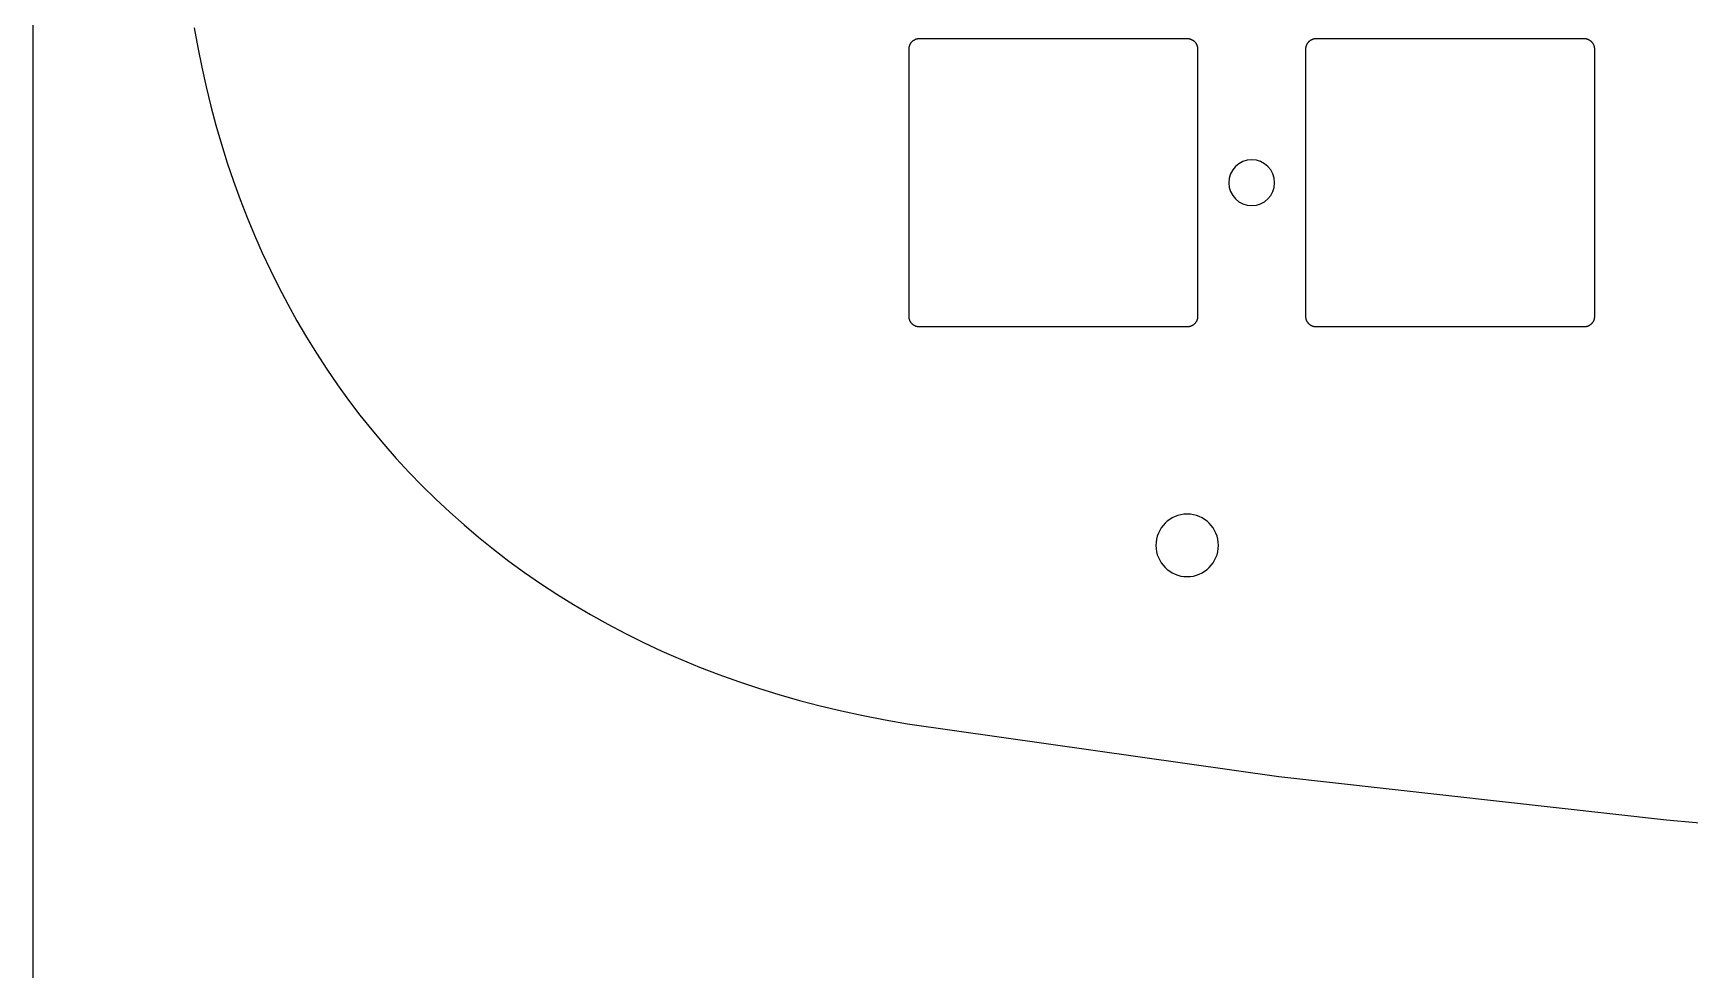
# Model space of a CAD drawing. Extents: x -763 to 762, y 34 to 355.
# Drawn here: x 152.4 to 231.9, y 183.3 to 228.2 of the extents above; entities that cross this region are included whole.
import ezdxf

# ---------------------------------------------------------------- set-up
doc = ezdxf.new("R2010")
doc.units = 0
doc.layers.add('2D_ACR_PLOT$CUT2', color=3, linetype='CONTINUOUS')
doc.layers.add('2D_ACR_PLOT$NOPRINT', color=7, linetype='CONTINUOUS')

msp = doc.modelspace()

# ---------------------------------------------------------------- linework, layer by layer
at = {"layer": '2D_ACR_PLOT$CUT2'}
for p, q in [((160.135, 228.501), (160.306, 227.548)), ((160.306, 227.548), (160.496, 226.604)), ((194.451, 227.502), (194.452, 227.52)), ((194.451, 227.485), (194.451, 227.502)), ((194.451, 214.635), (194.451, 227.485)), ((194.452, 227.52), (194.453, 227.537)), ((194.453, 227.537), (194.455, 227.553)), ((194.455, 227.553), (194.458, 227.57)), ((194.458, 227.57), (194.461, 227.587)), ((194.461, 227.587), (194.465, 227.604)), ((194.465, 227.604), (194.469, 227.62)), ((194.469, 227.62), (194.474, 227.637)), ((194.474, 227.637), (194.48, 227.653)), ((194.48, 227.653), (194.486, 227.669)), ((194.486, 227.669), (194.492, 227.685)), ((194.492, 227.685), (194.499, 227.7)), ((194.499, 227.7), (194.507, 227.715)), ((194.507, 227.715), (194.515, 227.73)), ((194.515, 227.73), (194.523, 227.745)), ((194.523, 227.745), (194.533, 227.76)), ((194.533, 227.76), (194.542, 227.774)), ((194.542, 227.774), (194.552, 227.788)), ((194.552, 227.788), (194.563, 227.801)), ((194.563, 227.801), (194.574, 227.814)), ((194.574, 227.814), (194.585, 227.827)), ((194.585, 227.827), (194.597, 227.839)), ((194.597, 227.839), (194.609, 227.851)), ((194.609, 227.851), (194.622, 227.862)), ((194.622, 227.862), (194.635, 227.873)), ((194.635, 227.873), (194.649, 227.884)), ((194.649, 227.884), (194.662, 227.894)), ((194.662, 227.894), (194.676, 227.903)), ((194.676, 227.903), (194.691, 227.913)), ((194.691, 227.913), (194.706, 227.921)), ((194.706, 227.921), (194.721, 227.929)), ((194.721, 227.929), (194.736, 227.937)), ((194.736, 227.937), (194.751, 227.944)), ((194.751, 227.944), (194.767, 227.951)), ((194.767, 227.951), (194.783, 227.957)), ((194.783, 227.957), (194.799, 227.962)), ((194.799, 227.962), (194.816, 227.967)), ((194.816, 227.967), (194.832, 227.971)), ((194.832, 227.971), (194.849, 227.975)), ((194.849, 227.975), (194.866, 227.978)), ((194.866, 227.978), (194.883, 227.981)), ((194.883, 227.981), (194.9, 227.983)), ((194.9, 227.983), (194.917, 227.984)), ((194.917, 227.984), (194.934, 227.985)), ((194.934, 227.985), (194.951, 227.985)), ((194.951, 227.985), (207.801, 227.985)), ((207.801, 227.985), (207.818, 227.985)), ((207.818, 227.985), (207.835, 227.984)), ((207.835, 227.984), (207.852, 227.983)), ((207.852, 227.983), (207.869, 227.981)), ((207.869, 227.981), (207.886, 227.978)), ((207.886, 227.978), (207.902, 227.975)), ((207.902, 227.975), (207.919, 227.971)), ((207.919, 227.971), (207.936, 227.967)), ((207.936, 227.967), (207.952, 227.962)), ((207.952, 227.962), (207.968, 227.957)), ((207.968, 227.957), (207.984, 227.951)), ((207.984, 227.951), (208, 227.944)), ((208, 227.944), (208.015, 227.937)), ((208.015, 227.937), (208.031, 227.929)), ((208.031, 227.929), (208.046, 227.921)), ((208.046, 227.921), (208.06, 227.913)), ((208.06, 227.913), (208.075, 227.903)), ((208.075, 227.903), (208.089, 227.894)), ((208.089, 227.894), (208.103, 227.884)), ((208.103, 227.884), (208.116, 227.873)), ((208.116, 227.873), (208.129, 227.862)), ((208.129, 227.862), (208.142, 227.851)), ((208.142, 227.851), (208.154, 227.839)), ((208.154, 227.839), (208.166, 227.827)), ((208.166, 227.827), (208.178, 227.814)), ((208.178, 227.814), (208.189, 227.801)), ((208.189, 227.801), (208.199, 227.788)), ((208.199, 227.788), (208.209, 227.774)), ((208.209, 227.774), (208.219, 227.76)), ((208.219, 227.76), (208.228, 227.745)), ((208.228, 227.745), (208.237, 227.73)), ((208.237, 227.73), (208.245, 227.715)), ((208.245, 227.715), (208.252, 227.7)), ((208.252, 227.7), (208.259, 227.685)), ((208.259, 227.685), (208.266, 227.669)), ((208.266, 227.669), (208.272, 227.653)), ((208.272, 227.653), (208.277, 227.637)), ((208.277, 227.637), (208.282, 227.62)), ((208.282, 227.62), (208.286, 227.604)), ((208.286, 227.604), (208.29, 227.587)), ((208.29, 227.587), (208.293, 227.57)), ((208.293, 227.57), (208.296, 227.553)), ((208.296, 227.553), (208.298, 227.537)), ((208.298, 227.537), (208.3, 227.52)), ((208.3, 227.52), (208.3, 227.502)), ((208.3, 227.502), (208.301, 227.485)), ((208.301, 227.485), (208.301, 214.635)), ((213.501, 227.502), (213.502, 227.52)), ((213.501, 227.485), (213.501, 227.502)), ((213.501, 214.635), (213.501, 227.485)), ((213.502, 227.52), (213.503, 227.537)), ((213.503, 227.537), (213.505, 227.553)), ((213.505, 227.553), (213.508, 227.57)), ((213.508, 227.57), (213.511, 227.587)), ((213.511, 227.587), (213.515, 227.604)), ((213.515, 227.604), (213.519, 227.62)), ((213.519, 227.62), (213.524, 227.637)), ((213.524, 227.637), (213.53, 227.653)), ((213.53, 227.653), (213.536, 227.669)), ((213.536, 227.669), (213.542, 227.685)), ((213.542, 227.685), (213.549, 227.7)), ((213.549, 227.7), (213.557, 227.715)), ((213.557, 227.715), (213.565, 227.73)), ((213.565, 227.73), (213.573, 227.745)), ((213.573, 227.745), (213.583, 227.76)), ((213.583, 227.76), (213.592, 227.774)), ((213.592, 227.774), (213.602, 227.788)), ((213.602, 227.788), (213.613, 227.801)), ((213.613, 227.801), (213.624, 227.814)), ((213.624, 227.814), (213.635, 227.827)), ((213.635, 227.827), (213.647, 227.839)), ((213.647, 227.839), (213.659, 227.851)), ((213.659, 227.851), (213.672, 227.862)), ((213.672, 227.862), (213.685, 227.873)), ((213.685, 227.873), (213.699, 227.884)), ((213.699, 227.884), (213.712, 227.894)), ((213.712, 227.894), (213.726, 227.903)), ((213.726, 227.903), (213.741, 227.913)), ((213.741, 227.913), (213.756, 227.921)), ((213.756, 227.921), (213.771, 227.929)), ((213.771, 227.929), (213.786, 227.937)), ((213.786, 227.937), (213.801, 227.944)), ((213.801, 227.944), (213.817, 227.951)), ((213.817, 227.951), (213.833, 227.957)), ((213.833, 227.957), (213.849, 227.962)), ((213.849, 227.962), (213.866, 227.967)), ((213.866, 227.967), (213.882, 227.971)), ((213.882, 227.971), (213.899, 227.975)), ((213.899, 227.975), (213.916, 227.978)), ((213.916, 227.978), (213.933, 227.981)), ((213.933, 227.981), (213.95, 227.983)), ((213.95, 227.983), (213.967, 227.984)), ((213.967, 227.984), (213.984, 227.985)), ((213.984, 227.985), (214.001, 227.985)), ((214.001, 227.985), (226.851, 227.985)), ((226.851, 227.985), (226.868, 227.985)), ((226.868, 227.985), (226.885, 227.984)), ((226.885, 227.984), (226.902, 227.983)), ((226.902, 227.983), (226.919, 227.981)), ((226.919, 227.981), (226.936, 227.978)), ((226.936, 227.978), (226.952, 227.975)), ((226.952, 227.975), (226.969, 227.971)), ((226.969, 227.971), (226.986, 227.967)), ((226.986, 227.967), (227.002, 227.962)), ((227.002, 227.962), (227.018, 227.957)), ((227.018, 227.957), (227.034, 227.951)), ((227.034, 227.951), (227.05, 227.944)), ((227.05, 227.944), (227.065, 227.937)), ((227.065, 227.937), (227.081, 227.929)), ((227.081, 227.929), (227.096, 227.921)), ((227.096, 227.921), (227.11, 227.913)), ((227.11, 227.913), (227.125, 227.903)), ((227.125, 227.903), (227.139, 227.894)), ((227.139, 227.894), (227.153, 227.884)), ((227.153, 227.884), (227.166, 227.873)), ((227.166, 227.873), (227.179, 227.862)), ((227.179, 227.862), (227.192, 227.851)), ((227.192, 227.851), (227.204, 227.839)), ((227.204, 227.839), (227.216, 227.827)), ((227.216, 227.827), (227.228, 227.814)), ((227.228, 227.814), (227.239, 227.801)), ((227.239, 227.801), (227.249, 227.788)), ((227.249, 227.788), (227.259, 227.774)), ((227.259, 227.774), (227.269, 227.76)), ((227.269, 227.76), (227.278, 227.745)), ((227.278, 227.745), (227.287, 227.73)), ((227.287, 227.73), (227.295, 227.715)), ((227.295, 227.715), (227.302, 227.7)), ((227.302, 227.7), (227.309, 227.685)), ((227.309, 227.685), (227.316, 227.669)), ((227.316, 227.669), (227.322, 227.653)), ((227.322, 227.653), (227.327, 227.637)), ((227.327, 227.637), (227.332, 227.62)), ((227.332, 227.62), (227.336, 227.604)), ((227.336, 227.604), (227.34, 227.587)), ((227.34, 227.587), (227.343, 227.57)), ((227.343, 227.57), (227.346, 227.553)), ((227.346, 227.553), (227.348, 227.537)), ((227.348, 227.537), (227.35, 227.52)), ((227.35, 227.52), (227.35, 227.502)), ((227.35, 227.502), (227.351, 227.485)), ((227.351, 227.485), (227.351, 214.635)), ((160.496, 226.604), (160.704, 225.669)), ((160.704, 225.669), (160.93, 224.743)), ((160.93, 224.743), (161.175, 223.827)), ((161.175, 223.827), (161.439, 222.92)), ((161.439, 222.92), (161.72, 222.023)), ((161.72, 222.023), (162.02, 221.136)), ((162.02, 221.136), (162.338, 220.26)), ((162.338, 220.26), (162.674, 219.394)), ((162.674, 219.394), (163.027, 218.539)), ((163.027, 218.539), (163.399, 217.695)), ((163.399, 217.695), (163.789, 216.862)), ((163.789, 216.862), (164.196, 216.04)), ((164.196, 216.04), (164.621, 215.23)), ((164.621, 215.23), (165.064, 214.433)), ((165.064, 214.433), (165.525, 213.647)), ((194.451, 214.618), (194.451, 214.635)), ((194.452, 214.601), (194.451, 214.618)), ((194.453, 214.584), (194.452, 214.601)), ((194.455, 214.567), (194.453, 214.584)), ((194.458, 214.55), (194.455, 214.567)), ((194.461, 214.534), (194.458, 214.55)), ((194.465, 214.517), (194.461, 214.534)), ((194.469, 214.5), (194.465, 214.517)), ((194.474, 214.484), (194.469, 214.5)), ((194.48, 214.468), (194.474, 214.484)), ((194.486, 214.452), (194.48, 214.468)), ((194.492, 214.436), (194.486, 214.452)), ((194.499, 214.421), (194.492, 214.436)), ((194.507, 214.405), (194.499, 214.421)), ((194.515, 214.39), (194.507, 214.405)), ((194.523, 214.376), (194.515, 214.39)), ((194.533, 214.361), (194.523, 214.376)), ((194.542, 214.347), (194.533, 214.361)), ((194.552, 214.333), (194.542, 214.347)), ((194.563, 214.32), (194.552, 214.333)), ((194.574, 214.307), (194.563, 214.32)), ((194.585, 214.294), (194.574, 214.307)), ((194.597, 214.282), (194.585, 214.294)), ((194.609, 214.27), (194.597, 214.282)), ((194.622, 214.259), (194.609, 214.27)), ((194.635, 214.248), (194.622, 214.259)), ((194.649, 214.237), (194.635, 214.248)), ((194.662, 214.227), (194.649, 214.237)), ((194.676, 214.217), (194.662, 214.227)), ((194.691, 214.208), (194.676, 214.217)), ((194.706, 214.2), (194.691, 214.208)), ((194.721, 214.191), (194.706, 214.2)), ((194.736, 214.184), (194.721, 214.191)), ((194.751, 214.177), (194.736, 214.184)), ((194.767, 214.17), (194.751, 214.177)), ((194.783, 214.164), (194.767, 214.17)), ((194.799, 214.159), (194.783, 214.164)), ((194.816, 214.154), (194.799, 214.159)), ((194.832, 214.15), (194.816, 214.154)), ((194.849, 214.146), (194.832, 214.15)), ((194.866, 214.143), (194.849, 214.146)), ((194.883, 214.14), (194.866, 214.143)), ((194.9, 214.138), (194.883, 214.14)), ((194.917, 214.137), (194.9, 214.138)), ((194.934, 214.136), (194.917, 214.137)), ((194.951, 214.135), (194.934, 214.136)), ((207.801, 214.135), (194.951, 214.135)), ((207.818, 214.136), (207.801, 214.135)), ((207.835, 214.137), (207.818, 214.136)), ((207.852, 214.138), (207.835, 214.137)), ((207.869, 214.14), (207.852, 214.138)), ((207.886, 214.143), (207.869, 214.14)), ((207.902, 214.146), (207.886, 214.143)), ((207.919, 214.15), (207.902, 214.146)), ((207.936, 214.154), (207.919, 214.15)), ((207.952, 214.159), (207.936, 214.154)), ((207.968, 214.164), (207.952, 214.159)), ((207.984, 214.17), (207.968, 214.164)), ((208, 214.177), (207.984, 214.17)), ((208.015, 214.184), (208, 214.177)), ((208.031, 214.191), (208.015, 214.184)), ((208.046, 214.2), (208.031, 214.191)), ((208.06, 214.208), (208.046, 214.2)), ((208.075, 214.217), (208.06, 214.208)), ((208.089, 214.227), (208.075, 214.217)), ((208.103, 214.237), (208.089, 214.227)), ((208.116, 214.248), (208.103, 214.237)), ((208.129, 214.259), (208.116, 214.248)), ((208.142, 214.27), (208.129, 214.259)), ((208.154, 214.282), (208.142, 214.27)), ((208.166, 214.294), (208.154, 214.282)), ((208.178, 214.307), (208.166, 214.294)), ((208.189, 214.32), (208.178, 214.307)), ((208.199, 214.333), (208.189, 214.32)), ((208.209, 214.347), (208.199, 214.333)), ((208.219, 214.361), (208.209, 214.347)), ((208.228, 214.376), (208.219, 214.361)), ((208.237, 214.39), (208.228, 214.376)), ((208.245, 214.405), (208.237, 214.39)), ((208.252, 214.421), (208.245, 214.405)), ((208.259, 214.436), (208.252, 214.421)), ((208.266, 214.452), (208.259, 214.436)), ((208.272, 214.468), (208.266, 214.452)), ((208.277, 214.484), (208.272, 214.468)), ((208.282, 214.5), (208.277, 214.484)), ((208.286, 214.517), (208.282, 214.5)), ((208.29, 214.534), (208.286, 214.517)), ((208.293, 214.55), (208.29, 214.534)), ((208.296, 214.567), (208.293, 214.55)), ((208.298, 214.584), (208.296, 214.567)), ((208.3, 214.601), (208.298, 214.584)), ((208.301, 214.635), (208.3, 214.618)), ((208.3, 214.618), (208.3, 214.601)), ((213.501, 214.618), (213.501, 214.635)), ((213.502, 214.601), (213.501, 214.618)), ((213.503, 214.584), (213.502, 214.601)), ((213.505, 214.567), (213.503, 214.584)), ((213.508, 214.55), (213.505, 214.567)), ((213.511, 214.534), (213.508, 214.55)), ((213.515, 214.517), (213.511, 214.534)), ((213.519, 214.5), (213.515, 214.517)), ((213.524, 214.484), (213.519, 214.5)), ((213.53, 214.468), (213.524, 214.484)), ((213.536, 214.452), (213.53, 214.468)), ((213.542, 214.436), (213.536, 214.452)), ((213.549, 214.421), (213.542, 214.436)), ((213.557, 214.405), (213.549, 214.421)), ((213.565, 214.39), (213.557, 214.405)), ((213.573, 214.376), (213.565, 214.39)), ((213.583, 214.361), (213.573, 214.376)), ((213.592, 214.347), (213.583, 214.361)), ((213.602, 214.333), (213.592, 214.347)), ((213.613, 214.32), (213.602, 214.333)), ((213.624, 214.307), (213.613, 214.32)), ((213.635, 214.294), (213.624, 214.307)), ((213.647, 214.282), (213.635, 214.294)), ((213.659, 214.27), (213.647, 214.282)), ((213.672, 214.259), (213.659, 214.27)), ((213.685, 214.248), (213.672, 214.259)), ((213.699, 214.237), (213.685, 214.248)), ((213.712, 214.227), (213.699, 214.237)), ((213.726, 214.217), (213.712, 214.227)), ((213.741, 214.208), (213.726, 214.217)), ((213.756, 214.2), (213.741, 214.208)), ((213.771, 214.191), (213.756, 214.2)), ((213.786, 214.184), (213.771, 214.191)), ((213.801, 214.177), (213.786, 214.184)), ((213.817, 214.17), (213.801, 214.177)), ((213.833, 214.164), (213.817, 214.17)), ((213.849, 214.159), (213.833, 214.164)), ((213.866, 214.154), (213.849, 214.159)), ((213.882, 214.15), (213.866, 214.154)), ((213.899, 214.146), (213.882, 214.15)), ((213.916, 214.143), (213.899, 214.146)), ((213.933, 214.14), (213.916, 214.143)), ((213.95, 214.138), (213.933, 214.14)), ((213.967, 214.137), (213.95, 214.138)), ((213.984, 214.136), (213.967, 214.137)), ((214.001, 214.135), (213.984, 214.136)), ((226.851, 214.135), (214.001, 214.135)), ((226.868, 214.136), (226.851, 214.135)), ((226.885, 214.137), (226.868, 214.136)), ((226.902, 214.138), (226.885, 214.137)), ((226.919, 214.14), (226.902, 214.138)), ((226.936, 214.143), (226.919, 214.14)), ((226.952, 214.146), (226.936, 214.143)), ((226.969, 214.15), (226.952, 214.146)), ((226.986, 214.154), (226.969, 214.15)), ((227.002, 214.159), (226.986, 214.154)), ((227.018, 214.164), (227.002, 214.159)), ((227.034, 214.17), (227.018, 214.164)), ((227.05, 214.177), (227.034, 214.17)), ((227.065, 214.184), (227.05, 214.177)), ((227.081, 214.191), (227.065, 214.184)), ((227.096, 214.2), (227.081, 214.191)), ((227.11, 214.208), (227.096, 214.2)), ((227.125, 214.217), (227.11, 214.208)), ((227.139, 214.227), (227.125, 214.217)), ((227.153, 214.237), (227.139, 214.227)), ((227.166, 214.248), (227.153, 214.237)), ((227.179, 214.259), (227.166, 214.248)), ((227.192, 214.27), (227.179, 214.259)), ((227.204, 214.282), (227.192, 214.27)), ((227.216, 214.294), (227.204, 214.282)), ((227.228, 214.307), (227.216, 214.294)), ((227.239, 214.32), (227.228, 214.307)), ((227.249, 214.333), (227.239, 214.32)), ((227.259, 214.347), (227.249, 214.333)), ((227.269, 214.361), (227.259, 214.347)), ((227.278, 214.376), (227.269, 214.361)), ((227.287, 214.39), (227.278, 214.376)), ((227.295, 214.405), (227.287, 214.39)), ((227.302, 214.421), (227.295, 214.405)), ((227.309, 214.436), (227.302, 214.421)), ((227.316, 214.452), (227.309, 214.436)), ((227.322, 214.468), (227.316, 214.452)), ((227.327, 214.484), (227.322, 214.468)), ((227.332, 214.5), (227.327, 214.484)), ((227.336, 214.517), (227.332, 214.5)), ((227.34, 214.534), (227.336, 214.517)), ((227.343, 214.55), (227.34, 214.534)), ((227.346, 214.567), (227.343, 214.55)), ((227.348, 214.584), (227.346, 214.567)), ((227.35, 214.601), (227.348, 214.584)), ((227.351, 214.635), (227.35, 214.618)), ((227.35, 214.618), (227.35, 214.601)), ((165.525, 213.647), (166.003, 212.873)), ((166.003, 212.873), (166.498, 212.112)), ((166.498, 212.112), (167.011, 211.364)), ((167.011, 211.364), (167.541, 210.629)), ((167.541, 210.629), (168.089, 209.907)), ((168.089, 209.907), (168.654, 209.198)), ((168.654, 209.198), (169.236, 208.503)), ((169.236, 208.503), (169.835, 207.822)), ((169.835, 207.822), (170.451, 207.155)), ((170.451, 207.155), (171.084, 206.502)), ((171.084, 206.502), (171.734, 205.864)), ((171.734, 205.864), (172.401, 205.241)), ((172.401, 205.241), (173.085, 204.632)), ((173.085, 204.632), (173.785, 204.039)), ((173.785, 204.039), (174.502, 203.461)), ((174.502, 203.461), (175.236, 202.898)), ((175.236, 202.898), (175.986, 202.352)), ((175.986, 202.352), (176.753, 201.821)), ((176.753, 201.821), (177.536, 201.307)), ((177.536, 201.307), (178.336, 200.81)), ((178.336, 200.81), (179.151, 200.329)), ((179.151, 200.329), (179.983, 199.865)), ((179.983, 199.865), (180.832, 199.418)), ((180.832, 199.418), (181.696, 198.988)), ((181.696, 198.988), (182.576, 198.577)), ((182.576, 198.577), (183.473, 198.183)), ((183.473, 198.183), (184.385, 197.807)), ((184.385, 197.807), (185.313, 197.449)), ((185.313, 197.449), (186.257, 197.11)), ((186.257, 197.11), (187.217, 196.789)), ((187.217, 196.789), (188.192, 196.487)), ((188.192, 196.487), (189.183, 196.205)), ((189.183, 196.205), (190.189, 195.942)), ((190.189, 195.942), (191.211, 195.698)), ((191.211, 195.698), (192.249, 195.475)), ((192.249, 195.475), (193.302, 195.271)), ((193.302, 195.271), (194.37, 195.087)), ((194.37, 195.087), (212.197, 192.548)), ((212.197, 192.548), (230.816, 190.464)), ((230.816, 190.464), (249.568, 188.819))]:
    msp.add_line(p, q, dxfattribs=at)
at = {"layer": '2D_ACR_PLOT$CUT2', "extrusion": (0, 0, -1)}
for centre, radius in [((-210.901, 221.06), 1.1), ((-207.801, 203.648), 1.5)]:
    msp.add_circle(centre, radius, dxfattribs=at)
at = {"layer": '2D_ACR_PLOT$NOPRINT'}
msp.add_line((152.4, 33.923), (152.4, 338.723), dxfattribs=at)

doc.saveas('drawing.dxf')
